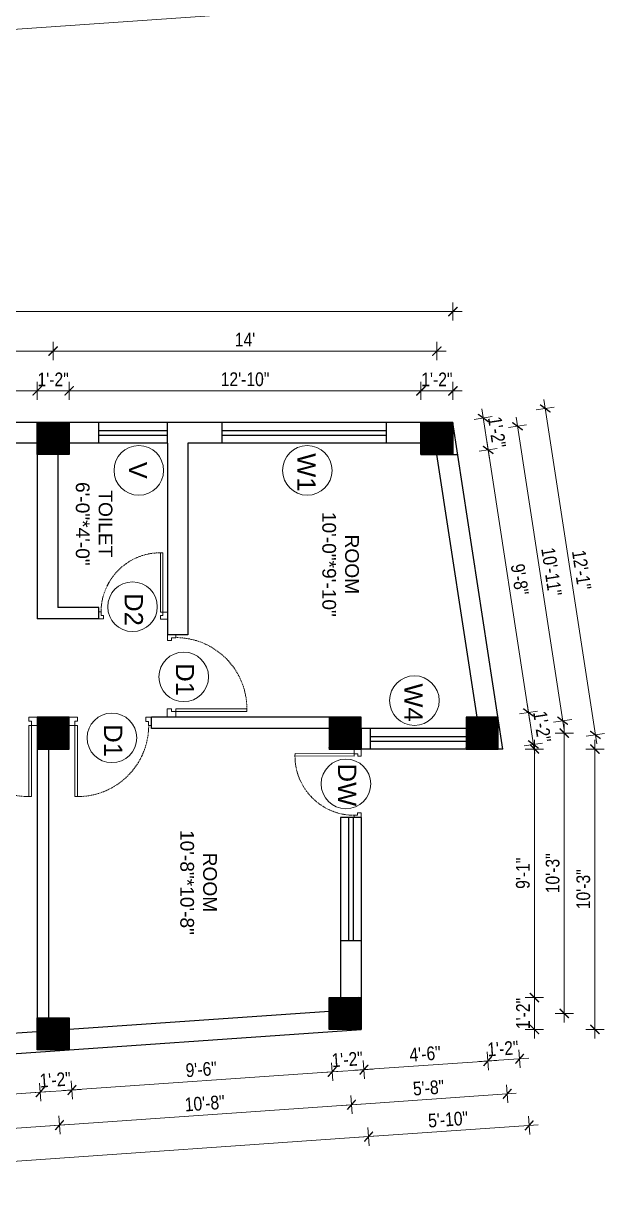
# Model space of a CAD drawing. Header units: inches. Extents: x -5096374 to -5070857, y -3259973 to -3243900.
# Drawn here: x -5080186 to -5079932, y -3258870 to -3258353 of the extents above; entities that cross this region are included whole.
import ezdxf

# ---------------------------------------------------------------- set-up
doc = ezdxf.new("R2010")
doc.units = ezdxf.units.IN
doc.header["$LTSCALE"] = 2
doc.header["$MEASUREMENT"] = 0
doc.header["$PDMODE"] = 34
doc.linetypes.add('HIDDEN', pattern=[0.375, 0.25, -0.125])
doc.layers.get('0').update_dxf_attribs({"linetype": 'CONTINUOUS'})
doc.layers.get('DEFPOINTS').update_dxf_attribs({"color": 141, "linetype": 'CONTINUOUS'})
doc.layers.add('A-Hatch', color=7, linetype='CONTINUOUS')
for name, color, linetype, lineweight in [('Annotate-Lite.w', 177, 'CONTINUOUS', 9), ('DIM 1-100', 4, 'CONTINUOUS', 13), ('Door-Window.w', 4, 'CONTINUOUS', 15), ('TEXT', 181, 'CONTINUOUS', 25)]:
    doc.layers.add(name, color=color, linetype=linetype, lineweight=lineweight)
doc.styles.add('arial.', font='arial.ttf')
doc.styles.add('gaurav', font='arial.ttf')
doc.styles.get("Standard").update_dxf_attribs({"font": 'ARIALN.TTF'})
doc.dimstyles.new('1 by 96', dxfattribs={"dimtxt": 6, "dimasz": 4, "dimexe": 4, "dimexo": 4, "dimgap": 2, "dimtad": 1, "dimdec": 0, "dimzin": 0, "dimdsep": 46, "dimlunit": 4, "dimtxsty": 'Standard', "dimblk": 'ARCHTICK', "dimcen": 0, "dimdle": 4, "dimadec": 0, "dimazin": 0, "dimtfac": 1, "dimtdec": 0, "dimtix": 1, "dimtofl": 0, "dimtmove": 1, "dimatfit": 3, "dimldrblk": 'ARCHTICK', "dimfxl": 4, "dimfxlon": 1, "dimtolj": 1, "dimtzin": 0, "dimlwd": -1, "dimlwe": -1, "dimarcsym": 0})
pattern_1 = [(315, (-1821592.40133, -8349960.53622), (0.0883883476483, 0.0883883476483), [])]

# ---------------------------------------------------------------- blocks, each defined once
blk = doc.blocks.new('3-0')
at = {"ltscale": 3}
for p, q in [((11063.05, 10097.68), (11065.97, 10099.9)), ((11063.05, 10097.68), (11064.53, 10095.73)), ((11065.99, 10096.84), (11064.53, 10095.73)), ((11065.25, 10097.81), (11066.71, 10098.92)), ((11065.99, 10096.84), (11065.25, 10097.81)), ((11065.97, 10099.9), (11066.71, 10098.92)), ((11085.5, 10074.13), (11110.32, 10092.96)), ((11086.24, 10073.15), (11111.05, 10091.97)), ((11111.05, 10091.97), (11110.32, 10092.96)), ((11084.04, 10073.02), (11082.57, 10071.91)), ((11082.57, 10071.91), (11084.79, 10068.98)), ((11084.04, 10073.02), (11084.78, 10072.04)), ((11084.78, 10072.04), (11086.24, 10073.15)), ((11084.79, 10068.98), (11087.72, 10071.2)), ((11086.24, 10073.15), (11085.5, 10074.13)), ((11087.72, 10071.2), (11086.24, 10073.15))]:
    blk.add_line(p, q, dxfattribs=at)
at = {"layer": 'Door-Window.w', "color": 9, "linetype": 'HIDDEN', "lineweight": 18}
blk.add_arc((11085.5, 10074.13), 31.16, 37.1906, 127.1465, dxfattribs=at)
blk = doc.blocks.new('_ArchTick')
at = {"color": 0, "linetype": 'ByBlock', "const_width": 0.15}
blk.add_lwpolyline([(-0.5, -0.5), (0.5, 0.5)], dxfattribs=at)
blk = doc.blocks.new('*D756')
at = {"layer": 'DEFPOINTS', "color": 0, "transparency": 16777216}
for p in [(-5079997.87, -3258527.82), (-5079995.73, -3258541.82), (-5079982.42, -3258539.78)]:
    blk.add_point(p, dxfattribs=at)
at = {"layer": 'DIM 1-100', "color": 0, "transparency": 16777216}
for p, q in [((-5079988.52, -3258526.39), (-5079980.61, -3258525.18)), ((-5079985.17, -3258521.83), (-5079981.81, -3258543.74)), ((-5079986.37, -3258540.39), (-5079978.47, -3258539.18))]:
    blk.add_line(p, q, dxfattribs=at)
at = {"layer": 'DIM 1-100', "color": 0, "transparency": 16777216, "xscale": 4, "yscale": 4, "zscale": 4}
for p, rotation in [((-5079984.57, -3258525.78), 98.71474201692997), ((-5079982.42, -3258539.78), 278.71474201693)]:
    blk.add_blockref('_ArchTick', p, dxfattribs=dict(at, rotation=rotation))
at = {"layer": 'DIM 1-100', "color": 0, "transparency": 16777216, "insert": (-5079978.54, -3258532.02), "char_height": 6, "attachment_point": 5, "rotation": 278.7147}
blk.add_mtext('\\A1;1\'-2"', dxfattribs=at)
blk = doc.blocks.new('*D757')
at = {"layer": 'DEFPOINTS', "color": 0, "ltscale": 0.5, "transparency": 16777216}
for p in [(-5079995.73, -3258541.82), (-5079964.79, -3258654.78), (-5079978.1, -3258656.82)]:
    blk.add_point(p, dxfattribs=at)
at = {"layer": 'DIM 1-100', "color": 0, "ltscale": 0.5, "transparency": 16777216}
for p, q in [((-5079983.03, -3258535.83), (-5079964.19, -3258658.74)), ((-5079986.37, -3258540.39), (-5079978.47, -3258539.18)), ((-5079968.75, -3258655.39), (-5079960.84, -3258654.18))]:
    blk.add_line(p, q, dxfattribs=at)
at = {"layer": 'DIM 1-100', "color": 0, "ltscale": 0.5, "transparency": 16777216, "xscale": 4, "yscale": 4, "zscale": 4}
for p, rotation in [((-5079982.42, -3258539.78), 98.71474201087513), ((-5079964.79, -3258654.78), 278.7147420108751)]:
    blk.add_blockref('_ArchTick', p, dxfattribs=dict(at, rotation=rotation))
at = {"layer": 'DIM 1-100', "color": 0, "ltscale": 0.5, "transparency": 16777216, "insert": (-5079968.6, -3258596.52), "char_height": 6, "attachment_point": 5, "rotation": 278.7147}
blk.add_mtext('\\A1;9\'-8"', dxfattribs=at)
blk = doc.blocks.new('*D758')
at = {"layer": 'DEFPOINTS', "color": 0, "ltscale": 0.5, "transparency": 16777216}
for p in [(-5079978.1, -3258656.82), (-5079975.95, -3258670.82), (-5079962.65, -3258668.78)]:
    blk.add_point(p, dxfattribs=at)
at = {"layer": 'DIM 1-100', "color": 0, "ltscale": 0.5, "transparency": 16777216}
for p, q in [((-5079968.75, -3258655.39), (-5079960.84, -3258654.18)), ((-5079965.4, -3258650.83), (-5079962.04, -3258672.74)), ((-5079966.6, -3258669.39), (-5079958.69, -3258668.18))]:
    blk.add_line(p, q, dxfattribs=at)
at = {"layer": 'DIM 1-100', "color": 0, "ltscale": 0.5, "transparency": 16777216, "xscale": 4, "yscale": 4, "zscale": 4}
for p, rotation in [((-5079964.79, -3258654.78), 98.71474201087513), ((-5079962.65, -3258668.78), 278.7147420108751)]:
    blk.add_blockref('_ArchTick', p, dxfattribs=dict(at, rotation=rotation))
at = {"layer": 'DIM 1-100', "color": 0, "ltscale": 0.5, "transparency": 16777216, "insert": (-5079958.76, -3258661.02), "char_height": 6, "attachment_point": 5, "rotation": 278.7147}
blk.add_mtext('\\A1;1\'-2"', dxfattribs=at)
blk = doc.blocks.new('*D759')
at = {"layer": 'DEFPOINTS', "color": 0, "ltscale": 0.5, "transparency": 16777216}
for p in [(-5079975.95, -3258670.82), (-5080038.03, -3258779.66), (-5079962.15, -3258779.66)]:
    blk.add_point(p, dxfattribs=at)
at = {"layer": 'DIM 1-100', "color": 0, "ltscale": 0.5, "transparency": 16777216}
for p, q in [((-5079966.15, -3258670.82), (-5079958.15, -3258670.82)), ((-5079962.15, -3258666.82), (-5079962.15, -3258783.66)), ((-5079966.15, -3258779.66), (-5079958.15, -3258779.66))]:
    blk.add_line(p, q, dxfattribs=at)
at = {"layer": 'DIM 1-100', "color": 0, "ltscale": 0.5, "transparency": 16777216, "xscale": 4, "yscale": 4, "zscale": 4}
for p, rotation in [((-5079962.15, -3258670.82), 90), ((-5079962.15, -3258779.66), 270)]:
    blk.add_blockref('_ArchTick', p, dxfattribs=dict(at, rotation=rotation))
at = {"layer": 'DIM 1-100', "color": 0, "ltscale": 0.5, "transparency": 16777216, "insert": (-5079967.21, -3258725.24), "char_height": 6, "attachment_point": 5, "rotation": 90}
blk.add_mtext('\\A1;9\'-1"', dxfattribs=at)
blk = doc.blocks.new('*D760')
at = {"layer": 'DEFPOINTS', "color": 0, "ltscale": 0.5, "transparency": 16777216}
for p in [(-5080038.03, -3258779.66), (-5080038.03, -3258793.66), (-5079962.15, -3258793.66)]:
    blk.add_point(p, dxfattribs=at)
at = {"layer": 'DIM 1-100', "color": 0, "ltscale": 0.5, "transparency": 16777216}
for p, q in [((-5079966.15, -3258779.66), (-5079958.15, -3258779.66)), ((-5079962.15, -3258775.66), (-5079962.15, -3258797.66)), ((-5079966.15, -3258793.66), (-5079958.15, -3258793.66))]:
    blk.add_line(p, q, dxfattribs=at)
at = {"layer": 'DIM 1-100', "color": 0, "ltscale": 0.5, "transparency": 16777216, "xscale": 4, "yscale": 4, "zscale": 4}
for p, rotation in [((-5079962.15, -3258779.66), 90), ((-5079962.15, -3258793.66), 270)]:
    blk.add_blockref('_ArchTick', p, dxfattribs=dict(at, rotation=rotation))
at = {"layer": 'DIM 1-100', "color": 0, "ltscale": 0.5, "transparency": 16777216, "insert": (-5079967.16, -3258786.66), "char_height": 6, "attachment_point": 5, "rotation": 90}
blk.add_mtext('\\A1;1\'-2"', dxfattribs=at)
blk = doc.blocks.new('*D761')
at = {"layer": 'DEFPOINTS', "color": 0, "ltscale": 0.5, "transparency": 16777216}
for p in [(-5080011.87, -3258513.91), (-5080011.87, -3258527.82), (-5079997.87, -3258527.82)]:
    blk.add_point(p, dxfattribs=at)
at = {"layer": 'DIM 1-100', "color": 0, "ltscale": 0.5, "transparency": 16777216}
for p, q in [((-5080011.87, -3258517.91), (-5080011.87, -3258509.91)), ((-5079997.87, -3258517.91), (-5079997.87, -3258509.91)), ((-5079993.87, -3258513.91), (-5080015.87, -3258513.91))]:
    blk.add_line(p, q, dxfattribs=at)
at = {"layer": 'DIM 1-100', "color": 0, "ltscale": 0.5, "transparency": 16777216, "xscale": 4, "yscale": 4, "zscale": 4, "rotation": 180}
blk.add_blockref('_ArchTick', (-5080011.87, -3258513.91), dxfattribs=at)
at = {"layer": 'DIM 1-100', "color": 0, "ltscale": 0.5, "transparency": 16777216, "xscale": 4, "yscale": 4, "zscale": 4}
blk.add_blockref('_ArchTick', (-5079997.87, -3258513.91), dxfattribs=at)
at = {"layer": 'DIM 1-100', "color": 0, "ltscale": 0.5, "transparency": 16777216, "insert": (-5080004.87, -3258508.9), "char_height": 6, "attachment_point": 5}
blk.add_mtext('\\A1;1\'-2"', dxfattribs=at)
blk = doc.blocks.new('*D762')
at = {"layer": 'DEFPOINTS', "color": 0, "ltscale": 0.5, "transparency": 16777216}
for p in [(-5080165.87, -3258513.91), (-5080165.87, -3258527.82), (-5080011.87, -3258527.82)]:
    blk.add_point(p, dxfattribs=at)
at = {"layer": 'DIM 1-100', "color": 0, "ltscale": 0.5, "transparency": 16777216}
for p, q in [((-5080165.87, -3258517.91), (-5080165.87, -3258509.91)), ((-5080011.87, -3258517.91), (-5080011.87, -3258509.91)), ((-5080007.87, -3258513.91), (-5080169.87, -3258513.91))]:
    blk.add_line(p, q, dxfattribs=at)
at = {"layer": 'DIM 1-100', "color": 0, "ltscale": 0.5, "transparency": 16777216, "xscale": 4, "yscale": 4, "zscale": 4, "rotation": 180}
blk.add_blockref('_ArchTick', (-5080165.87, -3258513.91), dxfattribs=at)
at = {"layer": 'DIM 1-100', "color": 0, "ltscale": 0.5, "transparency": 16777216, "xscale": 4, "yscale": 4, "zscale": 4}
blk.add_blockref('_ArchTick', (-5080011.87, -3258513.91), dxfattribs=at)
at = {"layer": 'DIM 1-100', "color": 0, "ltscale": 0.5, "transparency": 16777216, "insert": (-5080088.87, -3258508.85), "char_height": 6, "attachment_point": 5}
blk.add_mtext('\\A1;12\'-10"', dxfattribs=at)
blk = doc.blocks.new('*D763')
at = {"layer": 'DEFPOINTS', "color": 0, "ltscale": 0.5, "transparency": 16777216}
for p in [(-5080179.87, -3258513.91), (-5080179.87, -3258527.82), (-5080165.87, -3258527.82)]:
    blk.add_point(p, dxfattribs=at)
at = {"layer": 'DIM 1-100', "color": 0, "ltscale": 0.5, "transparency": 16777216}
for p, q in [((-5080179.87, -3258517.91), (-5080179.87, -3258509.91)), ((-5080165.87, -3258517.91), (-5080165.87, -3258509.91)), ((-5080161.87, -3258513.91), (-5080183.87, -3258513.91))]:
    blk.add_line(p, q, dxfattribs=at)
at = {"layer": 'DIM 1-100', "color": 0, "ltscale": 0.5, "transparency": 16777216, "xscale": 4, "yscale": 4, "zscale": 4, "rotation": 180}
blk.add_blockref('_ArchTick', (-5080179.87, -3258513.91), dxfattribs=at)
at = {"layer": 'DIM 1-100', "color": 0, "ltscale": 0.5, "transparency": 16777216, "xscale": 4, "yscale": 4, "zscale": 4}
blk.add_blockref('_ArchTick', (-5080165.87, -3258513.91), dxfattribs=at)
at = {"layer": 'DIM 1-100', "color": 0, "ltscale": 0.5, "transparency": 16777216, "insert": (-5080172.87, -3258508.9), "char_height": 6, "attachment_point": 5}
blk.add_mtext('\\A1;1\'-2"', dxfattribs=at)
blk = doc.blocks.new('*D764')
at = {"layer": 'DEFPOINTS', "color": 0, "ltscale": 0.5, "transparency": 16777216}
for p in [(-5080293.63, -3258513.91), (-5080293.63, -3258527.82), (-5080179.87, -3258527.82)]:
    blk.add_point(p, dxfattribs=at)
at = {"layer": 'DIM 1-100', "color": 0, "ltscale": 0.5, "transparency": 16777216}
for p, q in [((-5080293.63, -3258517.91), (-5080293.63, -3258509.91)), ((-5080179.87, -3258517.91), (-5080179.87, -3258509.91)), ((-5080175.87, -3258513.91), (-5080297.63, -3258513.91))]:
    blk.add_line(p, q, dxfattribs=at)
at = {"layer": 'DIM 1-100', "color": 0, "ltscale": 0.5, "transparency": 16777216, "xscale": 4, "yscale": 4, "zscale": 4, "rotation": 180}
blk.add_blockref('_ArchTick', (-5080293.63, -3258513.91), dxfattribs=at)
at = {"layer": 'DIM 1-100', "color": 0, "ltscale": 0.5, "transparency": 16777216, "xscale": 4, "yscale": 4, "zscale": 4}
blk.add_blockref('_ArchTick', (-5080179.87, -3258513.91), dxfattribs=at)
at = {"layer": 'DIM 1-100', "color": 0, "ltscale": 0.5, "transparency": 16777216, "insert": (-5080236.75, -3258508.85), "char_height": 6, "attachment_point": 5}
blk.add_mtext('\\A1;9\'-6"', dxfattribs=at)
blk = doc.blocks.new('*D768')
at = {"layer": 'DEFPOINTS', "color": 0, "ltscale": 0.5, "transparency": 16777216}
for p in [(-5080172.87, -3258496.49), (-5080172.87, -3258534.82), (-5080004.87, -3258534.82)]:
    blk.add_point(p, dxfattribs=at)
at = {"layer": 'DIM 1-100', "color": 0, "ltscale": 0.5, "transparency": 16777216}
for p, q in [((-5080172.87, -3258500.49), (-5080172.87, -3258492.49)), ((-5080004.87, -3258500.49), (-5080004.87, -3258492.49)), ((-5080000.87, -3258496.49), (-5080176.87, -3258496.49))]:
    blk.add_line(p, q, dxfattribs=at)
at = {"layer": 'DIM 1-100', "color": 0, "ltscale": 0.5, "transparency": 16777216, "xscale": 4, "yscale": 4, "zscale": 4, "rotation": 180}
blk.add_blockref('_ArchTick', (-5080172.87, -3258496.49), dxfattribs=at)
at = {"layer": 'DIM 1-100', "color": 0, "ltscale": 0.5, "transparency": 16777216, "xscale": 4, "yscale": 4, "zscale": 4}
blk.add_blockref('_ArchTick', (-5080004.87, -3258496.49), dxfattribs=at)
at = {"layer": 'DIM 1-100', "color": 0, "ltscale": 0.5, "transparency": 16777216, "insert": (-5080088.87, -3258491.47), "char_height": 6, "attachment_point": 5}
blk.add_mtext("\\A1;14'", dxfattribs=at)
blk = doc.blocks.new('*D769')
at = {"layer": 'DEFPOINTS', "color": 0, "ltscale": 0.5, "transparency": 16777216}
for p in [(-5080300.63, -3258496.49), (-5080300.63, -3258534.82), (-5080172.87, -3258534.82)]:
    blk.add_point(p, dxfattribs=at)
at = {"layer": 'DIM 1-100', "color": 0, "ltscale": 0.5, "transparency": 16777216}
for p, q in [((-5080300.63, -3258500.49), (-5080300.63, -3258492.49)), ((-5080172.87, -3258500.49), (-5080172.87, -3258492.49)), ((-5080168.87, -3258496.49), (-5080304.63, -3258496.49))]:
    blk.add_line(p, q, dxfattribs=at)
at = {"layer": 'DIM 1-100', "color": 0, "ltscale": 0.5, "transparency": 16777216, "xscale": 4, "yscale": 4, "zscale": 4, "rotation": 180}
blk.add_blockref('_ArchTick', (-5080300.63, -3258496.49), dxfattribs=at)
at = {"layer": 'DIM 1-100', "color": 0, "ltscale": 0.5, "transparency": 16777216, "xscale": 4, "yscale": 4, "zscale": 4}
blk.add_blockref('_ArchTick', (-5080172.87, -3258496.49), dxfattribs=at)
at = {"layer": 'DIM 1-100', "color": 0, "ltscale": 0.5, "transparency": 16777216, "insert": (-5080236.75, -3258491.42), "char_height": 6, "attachment_point": 5}
blk.add_mtext('\\A1;10\'-8"', dxfattribs=at)
blk = doc.blocks.new('*D771')
at = {"layer": 'DEFPOINTS', "color": 0, "ltscale": 0.5, "transparency": 16777216}
for p in [(-5080400.63, -3258479.15), (-5080400.63, -3258527.82), (-5079997.87, -3258527.82)]:
    blk.add_point(p, dxfattribs=at)
at = {"layer": 'DIM 1-100', "color": 0, "ltscale": 0.5, "transparency": 16777216}
for p, q in [((-5079993.87, -3258479.15), (-5080404.63, -3258479.15)), ((-5080400.63, -3258483.15), (-5080400.63, -3258475.15)), ((-5079997.87, -3258483.15), (-5079997.87, -3258475.15))]:
    blk.add_line(p, q, dxfattribs=at)
at = {"layer": 'DIM 1-100', "color": 0, "ltscale": 0.5, "transparency": 16777216, "xscale": 4, "yscale": 4, "zscale": 4, "rotation": 180}
blk.add_blockref('_ArchTick', (-5080400.63, -3258479.15), dxfattribs=at)
at = {"layer": 'DIM 1-100', "color": 0, "ltscale": 0.5, "transparency": 16777216, "xscale": 4, "yscale": 4, "zscale": 4}
blk.add_blockref('_ArchTick', (-5079997.87, -3258479.15), dxfattribs=at)
at = {"layer": 'DIM 1-100', "color": 0, "ltscale": 0.5, "transparency": 16777216, "insert": (-5080199.25, -3258474.09), "char_height": 6, "attachment_point": 5}
blk.add_mtext('\\A1;33\'-7"', dxfattribs=at)
blk = doc.blocks.new('*D772')
at = {"layer": 'DEFPOINTS', "color": 0, "ltscale": 0.5, "transparency": 16777216}
for p in [(-5080004.87, -3258534.82), (-5079949.81, -3258658.41), (-5079985.1, -3258663.82)]:
    blk.add_point(p, dxfattribs=at)
at = {"layer": 'DIM 1-100', "color": 0, "ltscale": 0.5, "transparency": 16777216}
for p, q in [((-5079970.19, -3258525.46), (-5079949.2, -3258662.37)), ((-5079973.53, -3258530.02), (-5079965.63, -3258528.81)), ((-5079953.76, -3258659.02), (-5079945.85, -3258657.81))]:
    blk.add_line(p, q, dxfattribs=at)
at = {"layer": 'DIM 1-100', "color": 0, "ltscale": 0.5, "transparency": 16777216, "xscale": 4, "yscale": 4, "zscale": 4}
for p, rotation in [((-5079969.58, -3258529.41), 98.71474201861086), ((-5079949.81, -3258658.41), 278.7147420186109)]:
    blk.add_blockref('_ArchTick', p, dxfattribs=dict(at, rotation=rotation))
at = {"layer": 'DIM 1-100', "color": 0, "ltscale": 0.5, "transparency": 16777216, "insert": (-5079954.69, -3258593.15), "char_height": 6, "attachment_point": 5, "rotation": 278.7147}
blk.add_mtext('\\A1;10\'-11"', dxfattribs=at)
blk = doc.blocks.new('*D773')
at = {"layer": 'DEFPOINTS', "color": 0, "ltscale": 0.5, "transparency": 16777216}
for p in [(-5079985.1, -3258663.82), (-5080045.03, -3258786.66), (-5079949.11, -3258786.66)]:
    blk.add_point(p, dxfattribs=at)
at = {"layer": 'DIM 1-100', "color": 0, "ltscale": 0.5, "transparency": 16777216}
for p, q in [((-5079949.11, -3258659.82), (-5079949.11, -3258790.66)), ((-5079953.11, -3258663.82), (-5079945.11, -3258663.82)), ((-5079953.11, -3258786.66), (-5079945.11, -3258786.66))]:
    blk.add_line(p, q, dxfattribs=at)
at = {"layer": 'DIM 1-100', "color": 0, "ltscale": 0.5, "transparency": 16777216, "xscale": 4, "yscale": 4, "zscale": 4}
for p, rotation in [((-5079949.11, -3258663.82), 90), ((-5079949.11, -3258786.66), 270)]:
    blk.add_blockref('_ArchTick', p, dxfattribs=dict(at, rotation=rotation))
at = {"layer": 'DIM 1-100', "color": 0, "ltscale": 0.5, "transparency": 16777216, "insert": (-5079954.17, -3258725.24), "char_height": 6, "attachment_point": 5, "rotation": 90}
blk.add_mtext('\\A1;10\'-3"', dxfattribs=at)
blk = doc.blocks.new('*D774')
at = {"layer": 'DEFPOINTS', "color": 0, "ltscale": 0.5, "transparency": 16777216}
for p in [(-5079957.41, -3258521.62), (-5079997.87, -3258527.82), (-5079975.95, -3258670.82)]:
    blk.add_point(p, dxfattribs=at)
at = {"layer": 'DIM 1-100', "color": 0, "ltscale": 0.5, "transparency": 16777216}
for p, q in [((-5079961.36, -3258522.23), (-5079953.45, -3258521.01)), ((-5079934.88, -3258668.57), (-5079958.01, -3258517.67)), ((-5079939.44, -3258665.23), (-5079931.53, -3258664.01))]:
    blk.add_line(p, q, dxfattribs=at)
at = {"layer": 'DIM 1-100', "color": 0, "ltscale": 0.5, "transparency": 16777216, "xscale": 4, "yscale": 4, "zscale": 4}
for p, rotation in [((-5079957.41, -3258521.62), 98.71474201847559), ((-5079935.49, -3258664.62), 278.7147420184756)]:
    blk.add_blockref('_ArchTick', p, dxfattribs=dict(at, rotation=rotation))
at = {"layer": 'DIM 1-100', "color": 0, "ltscale": 0.5, "transparency": 16777216, "insert": (-5079941.49, -3258592.36), "char_height": 6, "attachment_point": 5, "rotation": 278.7147}
blk.add_mtext('\\A1;12\'-1"', dxfattribs=at)
blk = doc.blocks.new('*D775')
at = {"layer": 'DEFPOINTS', "color": 0, "ltscale": 0.5, "transparency": 16777216}
for p in [(-5080038.03, -3258670.82), (-5080038.03, -3258793.66), (-5079935.7, -3258793.66)]:
    blk.add_point(p, dxfattribs=at)
at = {"layer": 'DIM 1-100', "color": 0, "ltscale": 0.5, "transparency": 16777216}
for p, q in [((-5079939.7, -3258670.82), (-5079931.7, -3258670.82)), ((-5079935.7, -3258666.82), (-5079935.7, -3258797.66)), ((-5079939.7, -3258793.66), (-5079931.7, -3258793.66))]:
    blk.add_line(p, q, dxfattribs=at)
at = {"layer": 'DIM 1-100', "color": 0, "ltscale": 0.5, "transparency": 16777216, "xscale": 4, "yscale": 4, "zscale": 4}
for p, rotation in [((-5079935.7, -3258670.82), 90), ((-5079935.7, -3258793.66), 270)]:
    blk.add_blockref('_ArchTick', p, dxfattribs=dict(at, rotation=rotation))
at = {"layer": 'DIM 1-100', "color": 0, "ltscale": 0.5, "transparency": 16777216, "insert": (-5079940.76, -3258732.24), "char_height": 6, "attachment_point": 5, "rotation": 90}
blk.add_mtext('\\A1;10\'-3"', dxfattribs=at)
blk = doc.blocks.new('*D787')
at = {"layer": 'DEFPOINTS', "color": 0, "ltscale": 0.5, "transparency": 16777216}
for p in [(-5080179.87, -3258802.58), (-5080293.63, -3258811.48), (-5080178.58, -3258821.15)]:
    blk.add_point(p, dxfattribs=at)
at = {"layer": 'DIM 1-100', "color": 0, "ltscale": 0.5, "transparency": 16777216}
for p, q in [((-5080296.39, -3258829.37), (-5080174.59, -3258820.87)), ((-5080178.86, -3258817.16), (-5080178.3, -3258825.14)), ((-5080292.68, -3258825.1), (-5080292.13, -3258833.08))]:
    blk.add_line(p, q, dxfattribs=at)
at = {"layer": 'DIM 1-100', "color": 0, "ltscale": 0.5, "transparency": 16777216, "xscale": 4, "yscale": 4, "zscale": 4}
for p, rotation in [((-5080178.58, -3258821.15), 3.98810609500711), ((-5080292.4, -3258829.09), 183.9881060950071)]:
    blk.add_blockref('_ArchTick', p, dxfattribs=dict(at, rotation=rotation))
at = {"layer": 'DIM 1-100', "color": 0, "ltscale": 0.5, "transparency": 16777216, "insert": (-5080235.84, -3258820.07), "char_height": 6, "attachment_point": 5, "rotation": 3.9881}
blk.add_mtext('\\A1;9\'-6"', dxfattribs=at)
blk = doc.blocks.new('*D788')
at = {"layer": 'DEFPOINTS', "color": 0, "ltscale": 0.5, "transparency": 16777216}
for p in [(-5080179.87, -3258802.58), (-5080165.87, -3258802.58), (-5080164.64, -3258820.18)]:
    blk.add_point(p, dxfattribs=at)
at = {"layer": 'DIM 1-100', "color": 0, "ltscale": 0.5, "transparency": 16777216}
for p, q in [((-5080182.57, -3258821.43), (-5080160.65, -3258819.9)), ((-5080178.86, -3258817.16), (-5080178.3, -3258825.14)), ((-5080164.92, -3258816.19), (-5080164.37, -3258824.17))]:
    blk.add_line(p, q, dxfattribs=at)
at = {"layer": 'DIM 1-100', "color": 0, "ltscale": 0.5, "transparency": 16777216, "xscale": 4, "yscale": 4, "zscale": 4}
for p, rotation in [((-5080178.58, -3258821.15), 183.9881060950071), ((-5080164.64, -3258820.18), 3.98810609500711)]:
    blk.add_blockref('_ArchTick', p, dxfattribs=dict(at, rotation=rotation))
at = {"layer": 'DIM 1-100', "color": 0, "ltscale": 0.5, "transparency": 16777216, "insert": (-5080171.96, -3258815.67), "char_height": 6, "attachment_point": 5, "rotation": 3.9881}
blk.add_mtext('\\A1;1\'-2"', dxfattribs=at)
blk = doc.blocks.new('*D789')
at = {"layer": 'DEFPOINTS', "color": 0, "ltscale": 0.5, "transparency": 16777216}
for p in [(-5080052.03, -3258793.66), (-5080165.87, -3258802.58), (-5080050.74, -3258812.24)]:
    blk.add_point(p, dxfattribs=at)
at = {"layer": 'DIM 1-100', "color": 0, "ltscale": 0.5, "transparency": 16777216}
for p, q in [((-5080051.02, -3258808.25), (-5080050.46, -3258816.23)), ((-5080168.64, -3258820.46), (-5080046.75, -3258811.96)), ((-5080164.92, -3258816.19), (-5080164.37, -3258824.17))]:
    blk.add_line(p, q, dxfattribs=at)
at = {"layer": 'DIM 1-100', "color": 0, "ltscale": 0.5, "transparency": 16777216, "xscale": 4, "yscale": 4, "zscale": 4}
for p, rotation in [((-5080050.74, -3258812.24), 3.98810609500711), ((-5080164.64, -3258820.18), 183.9881060950071)]:
    blk.add_blockref('_ArchTick', p, dxfattribs=dict(at, rotation=rotation))
at = {"layer": 'DIM 1-100', "color": 0, "ltscale": 0.5, "transparency": 16777216, "insert": (-5080108.04, -3258811.16), "char_height": 6, "attachment_point": 5, "rotation": 3.9881}
blk.add_mtext('\\A1;9\'-6"', dxfattribs=at)
blk = doc.blocks.new('*D790')
at = {"layer": 'DEFPOINTS', "color": 0, "ltscale": 0.5, "transparency": 16777216}
for p in [(-5080052.03, -3258793.66), (-5080038.03, -3258793.66), (-5080036.81, -3258811.27)]:
    blk.add_point(p, dxfattribs=at)
at = {"layer": 'DIM 1-100', "color": 0, "ltscale": 0.5, "transparency": 16777216}
for p, q in [((-5080051.02, -3258808.25), (-5080050.46, -3258816.23)), ((-5080037.08, -3258807.28), (-5080036.53, -3258815.26)), ((-5080054.73, -3258812.52), (-5080032.82, -3258810.99))]:
    blk.add_line(p, q, dxfattribs=at)
at = {"layer": 'DIM 1-100', "color": 0, "ltscale": 0.5, "transparency": 16777216, "xscale": 4, "yscale": 4, "zscale": 4}
for p, rotation in [((-5080050.74, -3258812.24), 183.9881060950071), ((-5080036.81, -3258811.27), 3.98810609500711)]:
    blk.add_blockref('_ArchTick', p, dxfattribs=dict(at, rotation=rotation))
at = {"layer": 'DIM 1-100', "color": 0, "ltscale": 0.5, "transparency": 16777216, "insert": (-5080044.12, -3258806.75), "char_height": 6, "attachment_point": 5, "rotation": 3.9881}
blk.add_mtext('\\A1;1\'-2"', dxfattribs=at)
blk = doc.blocks.new('*D791')
at = {"layer": 'DEFPOINTS', "color": 0, "ltscale": 0.5, "transparency": 16777216}
for p in [(-5079992.1, -3258670.82), (-5080038.03, -3258793.66), (-5079982.57, -3258807.49)]:
    blk.add_point(p, dxfattribs=at)
at = {"layer": 'DIM 1-100', "color": 0, "ltscale": 0.5, "transparency": 16777216}
for p, q in [((-5079982.85, -3258803.5), (-5079982.29, -3258811.48)), ((-5080040.8, -3258811.55), (-5079978.58, -3258807.21)), ((-5080037.08, -3258807.28), (-5080036.53, -3258815.26))]:
    blk.add_line(p, q, dxfattribs=at)
at = {"layer": 'DIM 1-100', "color": 0, "ltscale": 0.5, "transparency": 16777216, "xscale": 4, "yscale": 4, "zscale": 4}
for p, rotation in [((-5079982.57, -3258807.49), 3.98810609500711), ((-5080036.81, -3258811.27), 183.9881060950071)]:
    blk.add_blockref('_ArchTick', p, dxfattribs=dict(at, rotation=rotation))
at = {"layer": 'DIM 1-100', "color": 0, "ltscale": 0.5, "transparency": 16777216, "insert": (-5080010.04, -3258804.33), "char_height": 6, "attachment_point": 5, "rotation": 3.9881}
blk.add_mtext('\\A1;4\'-6"', dxfattribs=at)
blk = doc.blocks.new('*D792')
at = {"layer": 'DEFPOINTS', "color": 0, "ltscale": 0.5, "transparency": 16777216}
for p in [(-5079992.1, -3258670.82), (-5079978.1, -3258670.82), (-5079968.64, -3258806.51)]:
    blk.add_point(p, dxfattribs=at)
at = {"layer": 'DIM 1-100', "color": 0, "ltscale": 0.5, "transparency": 16777216}
for p, q in [((-5079982.85, -3258803.5), (-5079982.29, -3258811.48)), ((-5079968.92, -3258802.52), (-5079968.36, -3258810.51)), ((-5079986.56, -3258807.76), (-5079964.65, -3258806.24))]:
    blk.add_line(p, q, dxfattribs=at)
at = {"layer": 'DIM 1-100', "color": 0, "ltscale": 0.5, "transparency": 16777216, "xscale": 4, "yscale": 4, "zscale": 4}
for p, rotation in [((-5079982.57, -3258807.49), 183.9881060950071), ((-5079968.64, -3258806.51), 3.98810609500711)]:
    blk.add_blockref('_ArchTick', p, dxfattribs=dict(at, rotation=rotation))
at = {"layer": 'DIM 1-100', "color": 0, "ltscale": 0.5, "transparency": 16777216, "insert": (-5079975.95, -3258802), "char_height": 6, "attachment_point": 5, "rotation": 3.9881}
blk.add_mtext('\\A1;1\'-2"', dxfattribs=at)
blk = doc.blocks.new('*D793')
at = {"layer": 'DEFPOINTS', "color": 0, "ltscale": 0.5, "transparency": 16777216}
for p in [(-5080045.03, -3258786.66), (-5080172.87, -3258795.58), (-5080170.09, -3258835.54)]:
    blk.add_point(p, dxfattribs=at)
at = {"layer": 'DIM 1-100', "color": 0, "ltscale": 0.5, "transparency": 16777216}
for p, q in [((-5080038.26, -3258826.34), (-5080174.08, -3258835.81)), ((-5080042.53, -3258822.63), (-5080041.97, -3258830.61)), ((-5080170.36, -3258831.55), (-5080169.81, -3258839.53))]:
    blk.add_line(p, q, dxfattribs=at)
at = {"layer": 'DIM 1-100', "color": 0, "ltscale": 0.5, "transparency": 16777216, "xscale": 4, "yscale": 4, "zscale": 4}
for p, rotation in [((-5080042.25, -3258826.62), 3.988106114211485), ((-5080170.09, -3258835.54), 183.9881061142115)]:
    blk.add_blockref('_ArchTick', p, dxfattribs=dict(at, rotation=rotation))
at = {"layer": 'DIM 1-100', "color": 0, "ltscale": 0.5, "transparency": 16777216, "insert": (-5080106.52, -3258826.03), "char_height": 6, "attachment_point": 5, "rotation": 3.9881}
blk.add_mtext('\\A1;10\'-8"', dxfattribs=at)
blk = doc.blocks.new('*D794')
at = {"layer": 'DEFPOINTS', "color": 0, "ltscale": 0.5, "transparency": 16777216}
for p in [(-5080172.87, -3258795.58), (-5080300.63, -3258804.48), (-5080297.84, -3258844.44)]:
    blk.add_point(p, dxfattribs=at)
at = {"layer": 'DIM 1-100', "color": 0, "ltscale": 0.5, "transparency": 16777216}
for p, q in [((-5080170.36, -3258831.55), (-5080169.81, -3258839.53)), ((-5080166.1, -3258835.26), (-5080301.84, -3258844.72)), ((-5080298.12, -3258840.45), (-5080297.57, -3258848.43))]:
    blk.add_line(p, q, dxfattribs=at)
at = {"layer": 'DIM 1-100', "color": 0, "ltscale": 0.5, "transparency": 16777216, "xscale": 4, "yscale": 4, "zscale": 4}
for p, rotation in [((-5080170.09, -3258835.54), 3.988106095007086), ((-5080297.84, -3258844.44), 183.9881060950071)]:
    blk.add_blockref('_ArchTick', p, dxfattribs=dict(at, rotation=rotation))
at = {"layer": 'DIM 1-100', "color": 0, "ltscale": 0.5, "transparency": 16777216, "insert": (-5080234.32, -3258834.94), "char_height": 6, "attachment_point": 5, "rotation": 3.9881}
blk.add_mtext('\\A1;10\'-8"', dxfattribs=at)
blk = doc.blocks.new('*D796')
at = {"layer": 'DEFPOINTS', "color": 0, "ltscale": 0.5, "transparency": 16777216}
for p in [(-5079985.1, -3258663.82), (-5080045.03, -3258786.66), (-5079974.08, -3258821.87)]:
    blk.add_point(p, dxfattribs=at)
at = {"layer": 'DIM 1-100', "color": 0, "ltscale": 0.5, "transparency": 16777216}
for p, q in [((-5079974.36, -3258817.88), (-5079973.8, -3258825.86)), ((-5080046.24, -3258826.9), (-5079970.09, -3258821.59)), ((-5080042.53, -3258822.63), (-5080041.97, -3258830.61))]:
    blk.add_line(p, q, dxfattribs=at)
at = {"layer": 'DIM 1-100', "color": 0, "ltscale": 0.5, "transparency": 16777216, "xscale": 4, "yscale": 4, "zscale": 4}
for p, rotation in [((-5079974.08, -3258821.87), 3.98810609500711), ((-5080042.25, -3258826.62), 183.9881060950071)]:
    blk.add_blockref('_ArchTick', p, dxfattribs=dict(at, rotation=rotation))
at = {"layer": 'DIM 1-100', "color": 0, "ltscale": 0.5, "transparency": 16777216, "insert": (-5080008.52, -3258819.2), "char_height": 6, "attachment_point": 5, "rotation": 3.9881}
blk.add_mtext('\\A1;5\'-8"', dxfattribs=at)
blk = doc.blocks.new('*D797')
at = {"layer": 'DEFPOINTS', "color": 0, "ltscale": 0.5, "transparency": 16777216}
for p in [(-5080038.03, -3258793.66), (-5080400.63, -3258818.94), (-5080034.76, -3258840.59)]:
    blk.add_point(p, dxfattribs=at)
at = {"layer": 'DIM 1-100', "color": 0, "ltscale": 0.5, "transparency": 16777216}
for p, q in [((-5080035.04, -3258836.6), (-5080034.48, -3258844.58)), ((-5080401.35, -3258866.14), (-5080030.77, -3258840.31)), ((-5080397.64, -3258861.87), (-5080397.08, -3258869.86))]:
    blk.add_line(p, q, dxfattribs=at)
at = {"layer": 'DIM 1-100', "color": 0, "ltscale": 0.5, "transparency": 16777216, "xscale": 4, "yscale": 4, "zscale": 4}
for p, rotation in [((-5080034.76, -3258840.59), 3.988106114262087), ((-5080397.36, -3258865.87), 183.9881061142621)]:
    blk.add_blockref('_ArchTick', p, dxfattribs=dict(at, rotation=rotation))
at = {"layer": 'DIM 1-100', "color": 0, "ltscale": 0.5, "transparency": 16777216, "insert": (-5080216.41, -3258848.17), "char_height": 6, "attachment_point": 5, "rotation": 3.9881}
blk.add_mtext('\\A1;30\'-3"', dxfattribs=at)
blk = doc.blocks.new('*D798')
at = {"layer": 'DEFPOINTS', "color": 0, "ltscale": 0.5, "transparency": 16777216}
for p in [(-5079975.95, -3258670.82), (-5080038.03, -3258793.66), (-5079964.46, -3258835.68)]:
    blk.add_point(p, dxfattribs=at)
at = {"layer": 'DIM 1-100', "color": 0, "ltscale": 0.5, "transparency": 16777216}
for p, q in [((-5080038.75, -3258840.86), (-5079960.47, -3258835.41)), ((-5080035.04, -3258836.6), (-5080034.48, -3258844.58)), ((-5079964.74, -3258831.69), (-5079964.18, -3258839.67))]:
    blk.add_line(p, q, dxfattribs=at)
at = {"layer": 'DIM 1-100', "color": 0, "ltscale": 0.5, "transparency": 16777216, "xscale": 4, "yscale": 4, "zscale": 4}
for p, rotation in [((-5079964.46, -3258835.68), 3.988106095007085), ((-5080034.76, -3258840.59), 183.9881060950071)]:
    blk.add_blockref('_ArchTick', p, dxfattribs=dict(at, rotation=rotation))
at = {"layer": 'DIM 1-100', "color": 0, "ltscale": 0.5, "transparency": 16777216, "insert": (-5079999.96, -3258833.08), "char_height": 6, "attachment_point": 5, "rotation": 3.9881}
blk.add_mtext('\\A1;5\'-10"', dxfattribs=at)
blk = doc.blocks.new('*D840')
at = {"layer": 'DEFPOINTS', "color": 0, "ltscale": 0.5, "transparency": 16777216}
for p in [(-5080038.03, -3258297.83), (-5080400.63, -3258323.11), (-5080034.76, -3258344.75)]:
    blk.add_point(p, dxfattribs=at)
at = {"layer": 'DIM 1-100', "color": 0, "ltscale": 0.5, "transparency": 16777216}
for p, q in [((-5080401.35, -3258370.31), (-5080030.77, -3258344.47)), ((-5080035.04, -3258340.76), (-5080034.48, -3258348.74)), ((-5080397.64, -3258366.04), (-5080397.08, -3258374.02))]:
    blk.add_line(p, q, dxfattribs=at)
at = {"layer": 'DIM 1-100', "color": 0, "ltscale": 0.5, "transparency": 16777216, "xscale": 4, "yscale": 4, "zscale": 4}
for p, rotation in [((-5080034.76, -3258344.75), 3.988106114241667), ((-5080397.36, -3258370.03), 183.9881061142416)]:
    blk.add_blockref('_ArchTick', p, dxfattribs=dict(at, rotation=rotation))
at = {"layer": 'DIM 1-100', "color": 0, "ltscale": 0.5, "transparency": 16777216, "insert": (-5080216.41, -3258352.34), "char_height": 6, "attachment_point": 5, "rotation": 3.9881}
blk.add_mtext('\\A1;30\'-3"', dxfattribs=at)

msp = doc.modelspace()

# ---------------------------------------------------------------- hatches: boundary and pattern name
at = {"layer": 'A-Hatch', "ltscale": 0.5}
h = msp.add_hatch(dxfattribs=at)
h.set_pattern_fill('ANSI31', color=256, angle=-90)
h.set_pattern_definition(pattern_1)
h.paths.add_polyline_path([(-5080179.87, -3258527.82), (-5080179.87, -3258541.82), (-5080165.87, -3258541.82), (-5080165.87, -3258527.82)])
h = msp.add_hatch(dxfattribs=at)
h.set_pattern_fill('ANSI31', color=256, angle=-90)
h.set_pattern_definition(pattern_1)
h.paths.add_polyline_path([(-5079997.87, -3258541.82), (-5079997.87, -3258527.82), (-5080011.87, -3258527.82), (-5080011.87, -3258541.82)])
h = msp.add_hatch(dxfattribs=at)
h.set_pattern_fill('ANSI31', color=256, angle=-90)
h.set_pattern_definition(pattern_1)
h.paths.add_polyline_path([(-5080165.87, -3258670.82), (-5080165.87, -3258656.82), (-5080179.87, -3258656.82), (-5080179.87, -3258670.82)])
h = msp.add_hatch(dxfattribs=at)
h.set_pattern_fill('ANSI31', color=256, angle=-90)
h.set_pattern_definition(pattern_1)
h.paths.add_polyline_path([(-5080038.03, -3258670.82), (-5080038.03, -3258661.82), (-5080038.03, -3258656.82), (-5080052.03, -3258656.82), (-5080052.03, -3258670.82), (-5080041.03, -3258670.82), (-5080041.03, -3258670.82)])
h = msp.add_hatch(dxfattribs=at)
h.set_pattern_fill('ANSI31', color=256, angle=-90)
h.set_pattern_definition(pattern_1)
h.paths.add_polyline_path([(-5079978.1, -3258670.82), (-5079978.1, -3258656.82), (-5079992.1, -3258656.82), (-5079992.1, -3258670.82)])
h = msp.add_hatch(dxfattribs=at)
h.set_pattern_fill('ANSI31', color=256, angle=-90)
h.set_pattern_definition(pattern_1)
h.paths.add_polyline_path([(-5080038.03, -3258779.66), (-5080052.03, -3258779.66), (-5080052.03, -3258793.66), (-5080038.03, -3258793.66)])
h = msp.add_hatch(dxfattribs=at)
h.set_pattern_fill('ANSI31', color=256, angle=-90)
h.set_pattern_definition(pattern_1)
h.paths.add_polyline_path([(-5080165.87, -3258788.58), (-5080179.87, -3258788.58), (-5080179.87, -3258802.58), (-5080165.87, -3258802.58)])

# ---------------------------------------------------------------- linework, layer by layer
at = {"ltscale": 0.5}
for p, q in [((-5080165.87, -3258527.82), (-5080400.63, -3258527.82)), ((-5079997.87, -3258527.82), (-5080165.87, -3258527.82)), ((-5080152.87, -3258536.82), (-5080152.87, -3258527.82)), ((-5080152.87, -3258531.32), (-5080122.87, -3258531.32)), ((-5080122.87, -3258536.82), (-5080122.87, -3258527.82)), ((-5080098.87, -3258536.82), (-5080098.87, -3258527.82)), ((-5080098.87, -3258531.32), (-5080026.87, -3258531.32)), ((-5080026.87, -3258536.82), (-5080026.87, -3258527.82)), ((-5079975.95, -3258670.82), (-5079997.87, -3258527.82)), ((-5080179.87, -3258536.82), (-5080293.63, -3258536.82)), ((-5080122.87, -3258536.82), (-5080165.87, -3258536.82)), ((-5080152.87, -3258533.32), (-5080122.87, -3258533.32)), ((-5080122.87, -3258536.82), (-5080122.87, -3258620.82)), ((-5080011.87, -3258536.82), (-5080113.87, -3258536.82)), ((-5080113.87, -3258536.82), (-5080113.87, -3258620.82)), ((-5080098.87, -3258533.32), (-5080026.87, -3258533.32)), ((-5080179.87, -3258541.82), (-5080179.87, -3258613.82)), ((-5080170.87, -3258541.82), (-5080170.87, -3258608.82)), ((-5080011.87, -3258541.82), (-5079995.73, -3258541.82)), ((-5079987.2, -3258656.82), (-5080004.83, -3258541.82)), ((-5080152.87, -3258608.82), (-5080170.87, -3258608.82)), ((-5080152.87, -3258613.82), (-5080152.87, -3258608.82)), ((-5080152.87, -3258613.82), (-5080179.87, -3258613.82)), ((-5080122.87, -3258613.82), (-5080122.87, -3258620.82)), ((-5080113.87, -3258620.82), (-5080122.87, -3258620.82)), ((-5080052.03, -3258656.82), (-5080129.87, -3258656.82)), ((-5080122.87, -3258656.82), (-5080129.87, -3258656.82)), ((-5080129.87, -3258661.82), (-5080129.87, -3258656.82)), ((-5080179.87, -3258661.82), (-5080179.87, -3258788.58)), ((-5080052.03, -3258661.82), (-5080129.87, -3258661.82)), ((-5079992.1, -3258661.82), (-5080038.03, -3258661.82)), ((-5080038.03, -3258661.82), (-5080038.03, -3258670.82)), ((-5080034.1, -3258661.82), (-5080034.1, -3258670.82)), ((-5080034.1, -3258665.32), (-5079992.1, -3258665.32)), ((-5080174.87, -3258670.82), (-5080174.87, -3258788.58)), ((-5079975.95, -3258670.82), (-5080038.03, -3258670.82)), ((-5080034.1, -3258667.32), (-5079992.1, -3258667.32)), ((-5080047.03, -3258700.82), (-5080047.03, -3258779.66)), ((-5080038.03, -3258700.82), (-5080047.03, -3258700.82)), ((-5080043.53, -3258700.82), (-5080043.53, -3258754.82)), ((-5080041.53, -3258700.82), (-5080041.53, -3258754.82)), ((-5080038.03, -3258700.82), (-5080038.03, -3258793.66)), ((-5080038.03, -3258754.82), (-5080047.03, -3258754.82)), ((-5080165.87, -3258793.55), (-5080052.03, -3258785.62)), ((-5080400.63, -3258818.94), (-5080038.03, -3258793.66)), ((-5080293.63, -3258802.46), (-5080179.87, -3258794.53))]:
    msp.add_line(p, q, dxfattribs=at)
for points in [[(-5080165.87, -3258527.82), (-5080165.87, -3258541.82), (-5080179.87, -3258541.82), (-5080179.87, -3258527.82)], [(-5079997.87, -3258527.82), (-5079997.87, -3258541.82), (-5080011.87, -3258541.82), (-5080011.87, -3258527.82)], [(-5080165.87, -3258670.82), (-5080165.87, -3258656.82), (-5080179.87, -3258656.82), (-5080179.87, -3258670.82)], [(-5080038.03, -3258670.82), (-5080038.03, -3258656.82), (-5080052.03, -3258656.82), (-5080052.03, -3258670.82)], [(-5079978.1, -3258670.82), (-5079978.1, -3258656.82), (-5079992.1, -3258656.82), (-5079992.1, -3258670.82)], [(-5080038.03, -3258779.66), (-5080038.03, -3258793.66), (-5080052.03, -3258793.66), (-5080052.03, -3258779.66)], [(-5080165.87, -3258788.58), (-5080165.87, -3258802.58), (-5080179.87, -3258802.58), (-5080179.87, -3258788.58)]]:
    msp.add_lwpolyline(points, close=True, dxfattribs=at)
at = {"layer": 'Annotate-Lite.w', "ltscale": 0.005}
for centre in [(-5080135.37, -3258548.75), (-5080061.6, -3258548.75), (-5080138.12, -3258608.48), (-5080115.7, -3258639.2), (-5080014.7, -3258649.59), (-5080147.15, -3258665.92), (-5080044.69, -3258686.08)]:
    msp.add_circle(centre, 10.86, dxfattribs=at)

# ---------------------------------------------------------------- block references
at = {"layer": 'Door-Window.w', "linetype": 'ByBlock'}
for p, xscale, yscale, zscale, rotation in [((-5079038.97, -3271043.43), 0.8331589850765497, 0.8331589850765497, 0.8331589850765497, 52.73306286131275), ((-5095036.63, -3259977.38), 0.9997910039624012, 0.9997910039624012, 0.9997910039624012, 322.8094047801953), ((-5078859.31, -3243743.09), -0.9997910039624013, 0.9997910039624012, 0.9997910039624012, 127.1905952198047), ((-5081486.43, -3243743.09), 0.9997910039624013, 0.9997910039624013, 0.9997910039624013, 232.8094047801953), ((-5067608.41, -3257586.92), 0.8331589850765497, 0.8331589850765497, 0.8331589850765497, 142.7330628613127)]:
    msp.add_blockref('3-0', p, dxfattribs=dict(at, xscale=xscale, yscale=yscale, zscale=zscale, rotation=rotation))

# ---------------------------------------------------------------- texts
at = {"layer": 'Annotate-Lite.w', "ltscale": 0.005, "char_height": 8, "attachment_point": 1, "rotation": 270, "style": 'gaurav'}
for s, insert in [('W1', (-5080057.95, -3258541.21)), ('V', (-5080131.72, -3258544.97)), ('D2', (-5080133.56, -3258602.56)), ('D1', (-5080111.15, -3258633.28)), ('W4', (-5080011.05, -3258642.05)), ('D1', (-5080142.59, -3258660)), ('DW', (-5080040.14, -3258677.23))]:
    msp.add_mtext_dynamic_manual_height_columns(s, width=8, gutter_width=100, heights=[0], dxfattribs=dict(at, insert=insert))
at = {"layer": 'TEXT', "lineweight": -2, "char_height": 6, "attachment_point": 5, "rotation": 270, "style": 'arial.'}
for s, insert in [('{\\W1;TOILET\\P6\'-0"*4\'-0"}', (-5080154.98, -3258572.16)), ('{\\W1;ROOM\\P10\'-0"*9\'-10"}', (-5080047.07, -3258589.9)), ('{\\W1;ROOM\\P10\'-8"*10\'-8"}', (-5080109.24, -3258729.26))]:
    msp.add_mtext_dynamic_manual_height_columns(s, width=45.7314, gutter_width=30, heights=[0], dxfattribs=dict(at, insert=insert))

# ---------------------------------------------------------------- dimensions: what is measured, and where the dimension line sits
at = {"layer": 'DIM 1-100', "ltscale": 0.5}
for p1, p2, distance, picture, middle in [((-5080400.63, -3258323.11), (-5080038.03, -3258297.83), -47.04, '*D840', (-5080216.41, -3258352.34)), ((-5079975.95, -3258670.82), (-5079997.87, -3258527.82), -40.94, '*D774', (-5079941.49, -3258592.36)), ((-5080004.87, -3258534.82), (-5079985.1, -3258663.82), 35.7, '*D772', (-5079954.69, -3258593.15)), ((-5080045.03, -3258786.66), (-5080172.87, -3258795.58), 40.06, '*D793', (-5080106.52, -3258826.03)), ((-5080400.63, -3258818.94), (-5080038.03, -3258793.66), -47.04, '*D797', (-5080216.41, -3258848.17))]:
    dim = msp.add_aligned_dim(p1=p1, p2=p2, distance=distance, dimstyle='1 by 96', dxfattribs=at)
    dim.commit()
    dim.dimension.update_dxf_attribs({"geometry": picture, "text_midpoint": middle})
for base, p1, p2, picture, middle in [((-5080400.63, -3258479.15), (-5079997.87, -3258527.82), (-5080400.63, -3258527.82), '*D771', (-5080199.25, -3258474.09)), ((-5080300.63, -3258496.49), (-5080172.87, -3258534.82), (-5080300.63, -3258534.82), '*D769', (-5080236.75, -3258491.42)), ((-5080172.87, -3258496.49), (-5080004.87, -3258534.82), (-5080172.87, -3258534.82), '*D768', (-5080088.87, -3258491.47)), ((-5080293.63, -3258513.91), (-5080179.87, -3258527.82), (-5080293.63, -3258527.82), '*D764', (-5080236.75, -3258508.85)), ((-5080165.87, -3258513.91), (-5080011.87, -3258527.82), (-5080165.87, -3258527.82), '*D762', (-5080088.87, -3258508.85))]:
    dim = msp.add_linear_dim(base=base, p1=p1, p2=p2, dimstyle='1 by 96', dxfattribs=at)
    dim.commit()
    dim.dimension.update_dxf_attribs({"geometry": picture, "text_midpoint": middle})
for base, p1, p2, picture, middle in [((-5080179.87, -3258513.91), (-5080165.87, -3258527.82), (-5080179.87, -3258527.82), '*D763', (-5080172.87, -3258513.91)), ((-5080011.87, -3258513.91), (-5079997.87, -3258527.82), (-5080011.87, -3258527.82), '*D761', (-5080004.87, -3258513.91))]:
    dim = msp.add_linear_dim(base=base, p1=p1, p2=p2, dimstyle='1 by 96', dxfattribs=at)
    dim.commit()
    dim.dimension.update_dxf_attribs({"geometry": picture, "text_midpoint": middle, "dimtype": 160})
at = {"layer": 'DIM 1-100'}
dim = msp.add_linear_dim(base=(-5079982.42, -3258539.78), p1=(-5079997.87, -3258527.82), p2=(-5079995.73, -3258541.82), angle=278.7147, dimstyle='1 by 96', dxfattribs=at)
dim.commit()
dim.dimension.update_dxf_attribs({"geometry": '*D756', "text_midpoint": (-5079983.49, -3258532.78), "dimtype": 161})
at = {"layer": 'DIM 1-100', "ltscale": 0.5}
for base, p1, p2, angle, picture, middle in [((-5079964.79, -3258654.78), (-5079995.73, -3258541.82), (-5079978.1, -3258656.82), 98.7147, '*D757', (-5079973.61, -3258597.28)), ((-5079962.65, -3258668.78), (-5079978.1, -3258656.82), (-5079975.95, -3258670.82), 98.7147, '*D758', (-5079963.72, -3258661.78)), ((-5079968.64, -3258806.51), (-5079992.1, -3258670.82), (-5079978.1, -3258670.82), 3.9881, '*D792', (-5079975.6, -3258807)), ((-5079962.15, -3258793.66), (-5080038.03, -3258779.66), (-5080038.03, -3258793.66), 270, '*D760', (-5079962.15, -3258786.66)), ((-5080036.81, -3258811.27), (-5080052.03, -3258793.66), (-5080038.03, -3258793.66), 3.9881, '*D790', (-5080043.77, -3258811.75)), ((-5080164.64, -3258820.18), (-5080179.87, -3258802.58), (-5080165.87, -3258802.58), 3.9881, '*D788', (-5080171.61, -3258820.67))]:
    dim = msp.add_linear_dim(base=base, p1=p1, p2=p2, angle=angle, dimstyle='1 by 96', dxfattribs=at)
    dim.commit()
    dim.dimension.update_dxf_attribs({"geometry": picture, "text_midpoint": middle, "dimtype": 160})
for base, p1, p2, angle, picture, middle in [((-5079949.11, -3258786.66), (-5079985.1, -3258663.82), (-5080045.03, -3258786.66), 270, '*D773', (-5079954.17, -3258725.24)), ((-5079974.08, -3258821.87), (-5080045.03, -3258786.66), (-5079985.1, -3258663.82), 3.9881, '*D796', (-5080008.52, -3258819.2)), ((-5079982.57, -3258807.49), (-5080038.03, -3258793.66), (-5079992.1, -3258670.82), 3.9881, '*D791', (-5080010.04, -3258804.33)), ((-5079964.46, -3258835.68), (-5080038.03, -3258793.66), (-5079975.95, -3258670.82), 183.9881, '*D798', (-5079999.96, -3258833.08)), ((-5079962.15, -3258779.66), (-5079975.95, -3258670.82), (-5080038.03, -3258779.66), 270, '*D759', (-5079967.21, -3258725.24)), ((-5079935.7, -3258793.66), (-5080038.03, -3258670.82), (-5080038.03, -3258793.66), 270, '*D775', (-5079940.76, -3258732.24)), ((-5080050.74, -3258812.24), (-5080165.87, -3258802.58), (-5080052.03, -3258793.66), 3.9881, '*D789', (-5080108.04, -3258811.16)), ((-5080297.84, -3258844.44), (-5080172.87, -3258795.58), (-5080300.63, -3258804.48), 3.9881, '*D794', (-5080234.32, -3258834.94)), ((-5080178.58, -3258821.15), (-5080293.63, -3258811.48), (-5080179.87, -3258802.58), 3.9881, '*D787', (-5080235.84, -3258820.07))]:
    dim = msp.add_linear_dim(base=base, p1=p1, p2=p2, angle=angle, dimstyle='1 by 96', dxfattribs=at)
    dim.commit()
    dim.dimension.update_dxf_attribs({"geometry": picture, "text_midpoint": middle})

doc.saveas('drawing.dxf')
